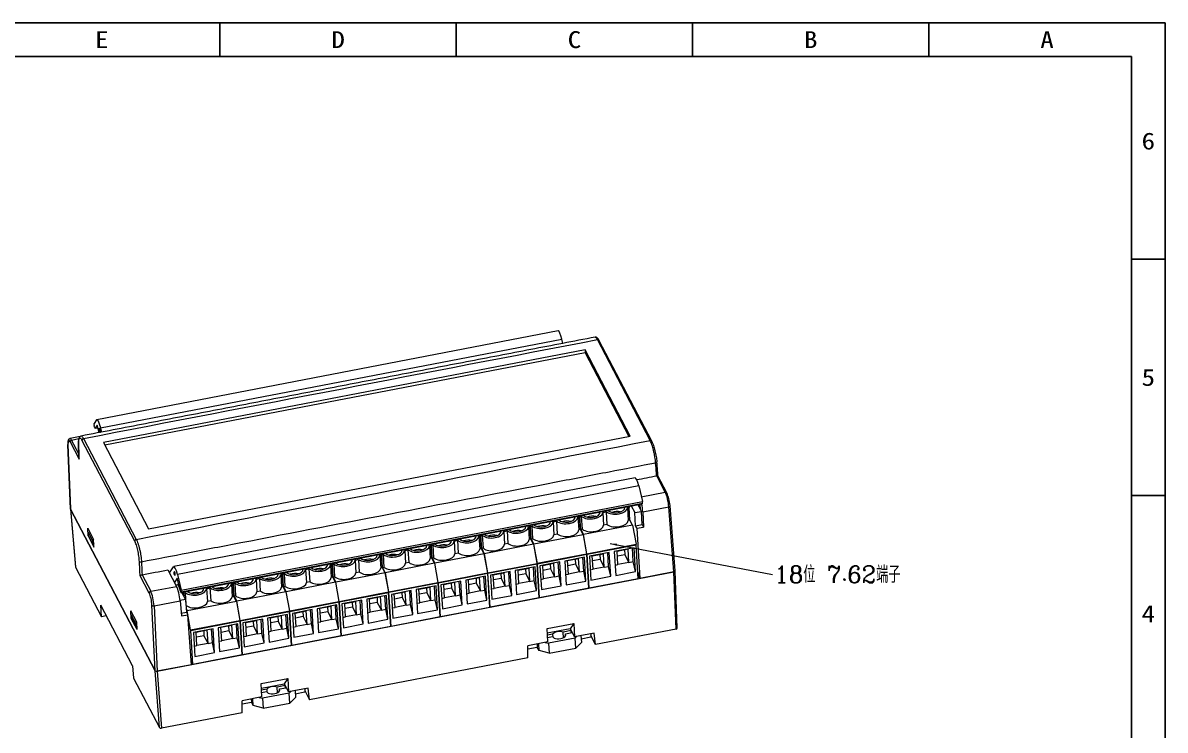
# Model space of a CAD drawing. Header units: millimetres. Extents: x -1091 to -497, y 1182 to 1602.
# Drawn here: x -835 to -496.6, y 1392.6 to 1602.1 of the extents above; entities that cross this region are included whole.
import ezdxf
from ezdxf.enums import TextEntityAlignment as Align

# ---------------------------------------------------------------- set-up
doc = ezdxf.new("R2010")
doc.units = ezdxf.units.MM
doc.layers.add('1', color=7, linetype='Continuous', true_color=0xffffff)
doc.layers.add('50', color=7, linetype='Continuous', true_color=0xffffff)
doc.layers.add('dim', color=82, linetype='Continuous', lineweight=9)
doc.styles.add('ROMANC', font='romanc.shx', dxfattribs={"bigfont": 'gbcbig.shx'})
doc.styles.add('TEXTSTYLE_0', font='txt', dxfattribs={"width": 0.8})
doc.dimstyles.new('YanXiu', dxfattribs={"dimtxt": 2.5, "dimasz": 2.2, "dimexe": 0.66, "dimexo": 0.66, "dimgap": 0.66, "dimtad": 0, "dimdec": 1, "dimdsep": 46, "dimtxsty": 'ROMANC', "dimcen": 0, "dimclrd": 131, "dimclre": 131, "dimclrt": 42, "dimazin": 2, "dimtfac": 1, "dimtdec": 1, "dimtofl": 0, "dimtmove": 0, "dimatfit": 3, "dimfxl": 1, "dimlwd": 5, "dimlwe": 5, "dimarcsym": 0})

# ---------------------------------------------------------------- blocks, each defined once
blk = doc.blocks.new('SUN_6HWZ35TKK40GSGJE8VEUYAXIAKM')
at = {"color": 7, "linetype": 'Continuous'}
for p, q in [((-594, 420), (0, 420)), ((-280, 410), (-280, 420)), ((-210, 410), (-210, 420)), ((-140, 410), (-140, 420)), ((-70, 410), (-70, 420)), ((0, 0), (0, 420)), ((-584, 410), (-10, 410)), ((-10, 10), (-10, 410)), ((-10, 350), (0, 350)), ((-10, 280), (0, 280))]:
    blk.add_line(p, q, dxfattribs=at)
at = {"color": 2, "linetype": 'Continuous', "style": 'TEXTSTYLE_0', "width": 1.2}
for s, p, p2 in [('E', (-316.99, 412.53), (-312.99, 412.53)), ('D', (-246.99, 412.53), (-242.99, 412.53)), ('C', (-176.99, 412.53), (-172.99, 412.53)), ('B', (-106.99, 412.53), (-102.99, 412.53)), ('A', (-36.99, 412.53), (-32.99, 412.53)), ('6', (-6.99, 382.5), (-2.99, 382.5)), ('5', (-6.99, 312.5), (-2.99, 312.5)), ('4', (-6.99, 242.5), (-2.99, 242.5))]:
    blk.add_text(s, height=5, dxfattribs=at).set_placement(p, p2, align=Align.FIT)

msp = doc.modelspace()

# ---------------------------------------------------------------- linework, layer by layer
at = {"layer": '1', "color": 7, "linetype": 'Continuous', "lineweight": 13}
for p, q in [((-649.17, 1478.42), (-664.81, 1508.31)), ((-648.71, 1478.24), (-664.34, 1508.12)), ((-668.47, 1505.23), (-811.11, 1477.79)), ((-668.42, 1504.39), (-810.71, 1477.01)), ((-655.09, 1479.66), (-668.47, 1505.23)), ((-668.47, 1505.23), (-668.42, 1504.39)), ((-668.42, 1504.39), (-655.44, 1479.6)), ((-817.98, 1479.6), (-821.02, 1479.01)), ((-820.57, 1478.56), (-818.39, 1478.98)), ((-817.03, 1479.03), (-801.39, 1449.14)), ((-797.74, 1452.22), (-655.09, 1479.66)), ((-821.66, 1477.25), (-820.85, 1458.16)), ((-820.84, 1458.09), (-821.64, 1477.19)), ((-821.03, 1478.05), (-818.33, 1472.91)), ((-818.42, 1474.45), (-820.57, 1478.56)), ((-801.85, 1448.63), (-817.49, 1478.52)), ((-811.11, 1477.79), (-797.74, 1452.22)), ((-644.68, 1463.09), (-647.24, 1467.98)), ((-644.22, 1462.9), (-646.86, 1467.95)), ((-651.79, 1461.72), (-644.68, 1463.09)), ((-654.79, 1459.05), (-653.74, 1457.05)), ((-652.47, 1458.74), (-652.83, 1459.43)), ((-652.47, 1458.74), (-652.5, 1459.49)), ((-652.08, 1458), (-652.47, 1458.74)), ((-652.08, 1458), (-652.15, 1459.56)), ((-651.38, 1457.32), (-643.64, 1458.81)), ((-642.13, 1439.5), (-643.64, 1458.81)), ((-641.77, 1439.79), (-643.27, 1459.1)), ((-820.85, 1458.15), (-819.44, 1440.99)), ((-795.79, 1410.22), (-820.84, 1458.09)), ((-820.84, 1458.09), (-795.79, 1410.22)), ((-820.84, 1458.09), (-819.42, 1440.93)), ((-653.74, 1457.05), (-651.78, 1457.43)), ((-653.48, 1453.15), (-653.74, 1457.05)), ((-651.78, 1457.43), (-652.08, 1458)), ((-651.57, 1453.51), (-651.78, 1457.43)), ((-651.38, 1457.32), (-651.18, 1452.77)), ((-815.78, 1452.42), (-814.04, 1449.11)), ((-815.67, 1450.18), (-815.78, 1452.42)), ((-653.48, 1453.15), (-651.57, 1453.51)), ((-653.09, 1452.41), (-653.48, 1453.15)), ((-653.09, 1452.41), (-651.18, 1452.77)), ((-653.09, 1452.41), (-652.23, 1437.56)), ((-651.57, 1453.51), (-651.18, 1452.77)), ((-815.67, 1450.18), (-815.53, 1450.21)), ((-815.67, 1450.18), (-813.94, 1446.87)), ((-815.25, 1451.41), (-815.57, 1451.05)), ((-815.57, 1451.05), (-813.99, 1448.05)), ((-815.52, 1450.12), (-815.57, 1451.05)), ((-815.52, 1450.12), (-813.95, 1447.12)), ((-813.94, 1446.87), (-814.04, 1449.11)), ((-819.42, 1440.93), (-811.73, 1426.23)), ((-797.58, 1433.25), (-800.27, 1438.39)), ((-799.68, 1438.65), (-797.12, 1433.76)), ((-795.17, 1410.06), (-642.13, 1439.5)), ((-792.02, 1440.12), (-789.47, 1435.23)), ((-652.58, 1439.06), (-652.81, 1439.5)), ((-652.8, 1439.41), (-652.6, 1439.01)), ((-652.55, 1438.17), (-652.75, 1438.56)), ((-652.58, 1439.02), (-652.6, 1439.01)), ((-652.6, 1439.01), (-652.55, 1438.17)), ((-652.53, 1438.14), (-652.58, 1439.06)), ((-642.13, 1439.5), (-652.23, 1437.56)), ((-641.5, 1422.55), (-642.13, 1439.5)), ((-641.13, 1422.83), (-641.77, 1439.79)), ((-797.12, 1433.76), (-789.47, 1435.23)), ((-788.56, 1434.78), (-789.08, 1435.79)), ((-652.53, 1438.18), (-652.55, 1438.17)), ((-652.23, 1437.56), (-652.53, 1438.14)), ((-788.42, 1431.14), (-786.81, 1431.45)), ((-786.81, 1431.45), (-787.86, 1433.45)), ((-786.81, 1431.45), (-786.5, 1427.55)), ((-802.54, 1411.66), (-811.94, 1429.64)), ((-811.73, 1426.23), (-811.94, 1429.64)), ((-795.79, 1410.22), (-796.76, 1429.63)), ((-796.14, 1429.47), (-788.4, 1430.96)), ((-796.14, 1429.47), (-795.17, 1410.06)), ((-788.4, 1430.96), (-788.02, 1426.45)), ((-810.31, 1426.51), (-811.73, 1426.23)), ((-801.25, 1424.66), (-802.98, 1427.97)), ((-802.88, 1425.74), (-802.98, 1427.97)), ((-802.73, 1425.77), (-802.88, 1425.74)), ((-801.15, 1422.43), (-802.88, 1425.74)), ((-802.78, 1426.61), (-802.46, 1426.97)), ((-801.2, 1423.6), (-802.78, 1426.61)), ((-802.73, 1425.67), (-802.78, 1426.61)), ((-801.16, 1422.67), (-802.73, 1425.67)), ((-801.15, 1422.43), (-801.25, 1424.66)), ((-788.09, 1427.25), (-786.5, 1427.55)), ((-788.02, 1426.45), (-786.11, 1426.82)), ((-786.5, 1427.55), (-786.11, 1426.82)), ((-785.08, 1412), (-786.11, 1426.82)), ((-679.72, 1422.73), (-671.83, 1424.25)), ((-679.5, 1418.77), (-679.72, 1422.73)), ((-672.86, 1422.67), (-679.65, 1421.37)), ((-671.83, 1424.25), (-672.86, 1422.67)), ((-672.86, 1422.67), (-671.61, 1420.29)), ((-671.83, 1424.25), (-671.61, 1420.29)), ((-665.75, 1421.41), (-671.61, 1420.29)), ((-665.34, 1417.96), (-665.75, 1421.41)), ((-641.5, 1422.55), (-665.34, 1417.96)), ((-679.5, 1418.77), (-685.36, 1417.64)), ((-665.34, 1417.96), (-666.74, 1420.63)), ((-685.38, 1414.1), (-685.36, 1417.64)), ((-802.54, 1411.66), (-802.2, 1408.03)), ((-785.08, 1412), (-795.17, 1410.06)), ((-685.38, 1414.1), (-750.04, 1401.66)), ((-802.2, 1408.03), (-794.54, 1393.38)), ((-794.54, 1393.38), (-795.79, 1410.22)), ((-795.17, 1410.06), (-793.92, 1393.22)), ((-764.42, 1406.44), (-756.53, 1407.95)), ((-756.53, 1407.95), (-757.56, 1406.38)), ((-756.53, 1407.95), (-756.31, 1403.99)), ((-764.2, 1402.47), (-764.42, 1406.44)), ((-764.35, 1405.07), (-757.56, 1406.38)), ((-757.56, 1406.38), (-756.31, 1403.99)), ((-750.45, 1405.12), (-756.31, 1403.99)), ((-750.04, 1401.66), (-750.45, 1405.12)), ((-770.08, 1397.81), (-770.06, 1401.35)), ((-764.2, 1402.47), (-770.06, 1401.35)), ((-751.44, 1404.34), (-750.04, 1401.66)), ((-770.08, 1397.81), (-793.92, 1393.22))]:
    msp.add_line(p, q, dxfattribs=at)
for centre, major_axis, ratio, start_param, end_param in [((-664.79, 1507.89), (-0.443, -0.232), 0.818325, 3.141594, 4.360307), ((-820.92, 1475.78), (-0.48, 2.66), 0.204777, 5.702456, 7.259663), ((-820.44, 1475.87), (-0.58, 3.15), 0.203753, 5.702113, 6.283219), ((-817.01, 1478.61), (0.443, 0.232), 0.818325, 1.218714, 2.777293), ((-821.16, 1477.27), (0.5, 0.021), 0.548107, 3.141569, 3.388943), ((-820.54, 1478.14), (-0.443, -0.232), 0.818325, 4.360307, 5.918886), ((-818.03, 1477.14), (-0.5, -0.022), 0.545576, 6.282853, 6.530038), ((-649.15, 1478), (-0.443, -0.232), 0.818325, 3.141594, 4.360307), ((-649.15, 1478), (-0.443, -0.232), 0.818325, 2.801728, 3.141595), ((-647.67, 1471.98), (-0.499, -0.038), 0.533282, 3.14134, 3.37007), ((-647.67, 1471.98), (-0.499, -0.038), 0.533282, 1.799402, 3.141343), ((-644.66, 1462.67), (-0.443, -0.232), 0.818325, 3.141594, 4.360307), ((-644.49, 1460.4), (0.63, -3.14), 0.19263, 0.999833, 2.557039), ((-644.66, 1462.67), (-0.443, -0.232), 0.818325, 2.801728, 3.141595), ((-644.01, 1460.5), (0.54, -2.65), 0.191595, 0.999532, 2.556738), ((-652.23, 1458.91), (-0.56, 3.15), 0.207579, 4.146212, 4.909097), ((-643.77, 1459.06), (-0.498, -0.039), 0.53071, 1.798997, 3.141591), ((-643.77, 1459.06), (-0.498, -0.039), 0.53071, 3.141592, 3.369627), ((-820.36, 1458.19), (0.499, 0.03), 0.539466, 3.131916, 3.379291), ((-820.36, 1458.19), (0.499, 0.03), 0.539438, 3.153732, 3.379302), ((-801.37, 1448.72), (0.443, 0.232), 0.818325, 1.218714, 2.777293), ((-799.99, 1442.68), (0.499, 0.025), 0.528439, 3.385208, 4.955876), ((-818.94, 1441.02), (0.499, 0.03), 0.539438, 3.153732, 3.379302), ((-642.27, 1439.76), (0.499, 0.03), 0.539466, 4.950247, 6.292822), ((-642.27, 1439.76), (0.499, 0.03), 0.539438, 4.950346, 6.271031), ((-789.25, 1432.55), (0.65, -3.13), 0.188749, 0.998725, 2.555931), ((-797.1, 1433.34), (-0.443, -0.232), 0.818325, 4.360307, 5.918886), ((-797.47, 1430.98), (-0.48, 2.66), 0.204777, 4.14525, 5.702456), ((-796.99, 1431.06), (-0.58, 3.15), 0.203753, 4.144906, 5.702113), ((-796.28, 1429.72), (-0.499, -0.025), 0.525868, 0.243149, 1.813779), ((-641.63, 1422.8), (0.499, 0.03), 0.539438, 4.950346, 6.271031), ((-795.31, 1410.32), (0.499, 0.03), 0.539548, 3.379176, 4.949812), ((-795.31, 1410.32), (0.499, 0.03), 0.53956, 3.37915, 4.949699), ((-794.06, 1393.48), (0.499, 0.03), 0.53956, 3.37915, 4.949699)]:
    msp.add_ellipse(centre, major_axis=major_axis, ratio=ratio, start_param=start_param, end_param=end_param, dxfattribs=at)
for points, degree in [([(-665.5, 1509.02), (-817.73, 1479.73)], 1), ([(-817.03, 1479.03), (-766.29, 1488.79), (-715.55, 1498.55), (-664.81, 1508.31)], 3), ([(-818.53, 1477.12), (-818.36, 1473.08)], 1), ([(-801.39, 1449.14), (-750.65, 1458.9), (-699.91, 1468.66), (-649.17, 1478.42)], 3), ([(-646.86, 1467.95), (-647.17, 1472.02)], 1), ([(-653.18, 1466.83), (-651.21, 1467.21), (-649.23, 1467.59), (-647.25, 1467.97)], 3), ([(-647.24, 1467.98), (-647.24, 1467.97), (-647.25, 1467.97), (-647.25, 1467.97)], 3), ([(-799.68, 1438.65), (-797.13, 1439.14), (-794.57, 1439.63), (-792.02, 1440.12)], 3), ([(-799.68, 1438.65), (-799.68, 1438.65), (-799.68, 1438.65), (-799.68, 1438.65)], 3)]:
    msp.add_open_spline(points, degree=degree, dxfattribs=at)
for points, knots in [([(-665.5, 1509.02), (-665.43, 1509.03), (-665.37, 1509.01), (-665.22, 1508.91), (-665.15, 1508.83), (-664.98, 1508.61), (-664.9, 1508.48), (-664.81, 1508.31)], [0, 0, 0, 0, 0.330572, 0.330572, 0.665286, 0.665286, 1, 1, 1, 1]), ([(-664.35, 1508.11), (-664.37, 1508.16), (-664.5, 1508.42), (-664.69, 1508.68), (-664.98, 1508.93), (-665.28, 1509.06), (-665.44, 1509.01), (-665.49, 1508.99)], [0, 0, 0, 0, 0.084632, 0.460547, 0.700953, 0.914538, 1, 1, 1, 1]), ([(-821.01, 1479.01), (-821.03, 1479.01), (-821.14, 1479.01), (-821.33, 1478.87), (-821.5, 1478.65), (-821.61, 1478.34), (-821.67, 1477.9), (-821.67, 1477.48), (-821.66, 1477.25)], [0, 0, 0, 0, 0.019436, 0.159169, 0.289828, 0.468372, 0.733802, 1, 1, 1, 1]), ([(-817.73, 1479.71), (-817.76, 1479.71), (-817.92, 1479.71), (-818.16, 1479.5), (-818.34, 1479.2), (-818.47, 1478.77), (-818.54, 1478.11), (-818.55, 1477.5), (-818.53, 1477.12), (-818.52, 1477.06)], [0, 0, 0, 0, 0.032649, 0.169842, 0.30658, 0.485889, 0.729486, 0.960978, 1, 1, 1, 1]), ([(-818.51, 1477.06), (-818.52, 1477.3), (-818.53, 1477.53), (-818.52, 1477.96), (-818.5, 1478.15), (-818.46, 1478.48), (-818.44, 1478.63), (-818.37, 1478.87), (-818.33, 1478.97), (-818.23, 1479.1), (-818.18, 1479.14), (-818.06, 1479.16), (-818, 1479.15), (-817.86, 1479.06), (-817.79, 1478.99), (-817.64, 1478.79), (-817.57, 1478.67), (-817.49, 1478.52)], [0, 0, 0, 0, 0.125, 0.125, 0.25, 0.25, 0.375, 0.375, 0.5, 0.5, 0.625, 0.625, 0.75, 0.75, 0.875, 0.875, 1, 1, 1, 1]), ([(-817.03, 1479.03), (-817.12, 1479.19), (-817.2, 1479.33), (-817.37, 1479.55), (-817.45, 1479.63), (-817.56, 1479.7), (-817.6, 1479.72), (-817.67, 1479.74), (-817.7, 1479.74), (-817.73, 1479.73)], [0, 0, 0, 0, 0.334462, 0.334462, 0.668925, 0.668925, 0.836156, 0.836156, 1, 1, 1, 1]), ([(-818.33, 1472.91), (-818.35, 1473.19), (-818.36, 1473.47), (-818.42, 1474.85), (-818.47, 1475.95), (-818.51, 1477.06)], [0, 0, 0, 0, 0.202112, 0.202112, 1, 1, 1, 1]), ([(-647.54, 1471.73), (-647.56, 1472.01), (-647.59, 1472.3), (-647.66, 1472.9), (-647.71, 1473.21), (-647.79, 1473.68), (-647.81, 1473.84), (-647.87, 1474.16), (-647.9, 1474.32), (-648, 1474.79), (-648.07, 1475.11), (-648.22, 1475.73), (-648.3, 1476.03), (-648.47, 1476.61), (-648.56, 1476.88), (-648.73, 1477.39), (-648.82, 1477.63), (-649, 1478.07), (-649.09, 1478.26), (-649.17, 1478.42)], [0, 0, 0, 0, 0.125, 0.125, 0.25, 0.25, 0.3125, 0.3125, 0.375, 0.375, 0.5, 0.5, 0.625, 0.625, 0.75, 0.75, 0.875, 0.875, 1, 1, 1, 1]), ([(-648.67, 1478.1), (-648.59, 1477.95), (-648.51, 1477.78), (-648.35, 1477.39), (-648.27, 1477.17), (-648.11, 1476.72), (-648.03, 1476.47), (-647.88, 1475.95), (-647.81, 1475.68), (-647.67, 1475.11), (-647.61, 1474.83), (-647.49, 1474.26), (-647.44, 1473.97), (-647.34, 1473.41), (-647.3, 1473.13), (-647.24, 1472.59), (-647.21, 1472.33), (-647.19, 1472.08)], [0, 0, 0, 0, 0.125, 0.125, 0.25, 0.25, 0.375, 0.375, 0.5, 0.5, 0.625, 0.625, 0.75, 0.75, 0.875, 0.875, 1, 1, 1, 1]), ([(-818.33, 1472.91), (-818.34, 1472.95), (-818.35, 1473), (-818.36, 1473.06), (-818.36, 1473.08)], [0, 0, 0, 0, 0.562081, 1, 1, 1, 1]), ([(-647.54, 1471.73), (-652.13, 1470.85), (-656.73, 1469.96), (-666.55, 1468.07), (-671.77, 1467.07), (-708.13, 1460.07), (-739.27, 1454.08), (-775.63, 1447.09), (-780.85, 1446.08), (-790.67, 1444.19), (-795.27, 1443.31), (-799.86, 1442.43)], [0, 0, 0, 0, 0.090508, 0.090508, 0.193403, 0.193403, 0.806597, 0.806597, 0.909492, 0.909492, 1, 1, 1, 1]), ([(-647.25, 1467.97), (-647.27, 1468.26), (-647.29, 1468.54), (-647.39, 1469.79), (-647.46, 1470.76), (-647.54, 1471.73)], [0, 0, 0, 0, 0.224571, 0.224571, 1, 1, 1, 1]), ([(-647.24, 1467.98), (-647.22, 1467.98), (-647.19, 1467.99), (-647.13, 1467.99), (-647.08, 1468), (-647.03, 1468), (-646.99, 1468), (-646.95, 1468), (-646.91, 1467.99), (-646.88, 1467.98), (-646.87, 1467.96), (-646.86, 1467.95)], [0, 0, 0, 0, 0.081908, 0.166806, 0.255738, 0.349617, 0.449218, 0.55519, 0.668073, 0.821897, 1, 1, 1, 1]), ([(-800.48, 1442.59), (-800.49, 1442.84), (-800.51, 1443.1), (-800.56, 1443.65), (-800.6, 1443.93), (-800.68, 1444.49), (-800.73, 1444.78), (-800.83, 1445.36), (-800.89, 1445.65), (-801.02, 1446.21), (-801.09, 1446.48), (-801.23, 1447), (-801.3, 1447.25), (-801.46, 1447.71), (-801.53, 1447.92), (-801.69, 1448.31), (-801.77, 1448.48), (-801.85, 1448.63)], [0, 0, 0, 0, 0.125, 0.125, 0.25, 0.25, 0.375, 0.375, 0.5, 0.5, 0.625, 0.625, 0.75, 0.75, 0.875, 0.875, 1, 1, 1, 1]), ([(-801.39, 1449.14), (-801.3, 1448.97), (-801.22, 1448.78), (-801.04, 1448.35), (-800.96, 1448.11), (-800.83, 1447.73), (-800.79, 1447.59), (-800.7, 1447.32), (-800.66, 1447.18), (-800.54, 1446.75), (-800.47, 1446.45), (-800.33, 1445.82), (-800.26, 1445.5), (-800.14, 1444.86), (-800.09, 1444.54), (-800, 1443.91), (-799.96, 1443.6), (-799.9, 1442.99), (-799.88, 1442.7), (-799.86, 1442.43)], [0, 0, 0, 0, 0.125, 0.125, 0.25, 0.25, 0.3125, 0.3125, 0.375, 0.375, 0.5, 0.5, 0.625, 0.625, 0.75, 0.75, 0.875, 0.875, 1, 1, 1, 1]), ([(-800.27, 1438.39), (-800.28, 1438.68), (-800.3, 1438.96), (-800.37, 1440.36), (-800.42, 1441.47), (-800.48, 1442.59)], [0, 0, 0, 0, 0.202112, 0.202112, 1, 1, 1, 1]), ([(-799.86, 1442.43), (-799.85, 1442.14), (-799.83, 1441.86), (-799.77, 1440.6), (-799.72, 1439.63), (-799.68, 1438.65)], [0, 0, 0, 0, 0.224571, 0.224571, 1, 1, 1, 1]), ([(-800.27, 1438.39), (-800.26, 1438.4), (-800.25, 1438.41), (-800.23, 1438.44), (-800.2, 1438.46), (-800.15, 1438.49), (-800.08, 1438.53), (-799.97, 1438.57), (-799.86, 1438.61), (-799.76, 1438.63), (-799.71, 1438.64), (-799.68, 1438.65)], [0, 0, 0, 0, 0.102633, 0.18617, 0.250613, 0.384317, 0.499741, 0.679228, 0.832887, 0.917803, 1, 1, 1, 1])]:
    msp.add_open_spline(points, degree=3, knots=knots, dxfattribs=at)
at = {"layer": '50', "color": 7, "linetype": 'Continuous', "lineweight": 13}
for p, q in [((-676.43, 1510.86), (-813.05, 1484.58)), ((-811.96, 1482.19), (-675.33, 1508.47)), ((-675.03, 1507.18), (-675.33, 1508.47)), ((-813.15, 1484.5), (-813.91, 1483.44)), ((-813.77, 1482.41), (-813.87, 1482.84)), ((-813.6, 1482.03), (-812.77, 1482.19)), ((-812.96, 1483.01), (-813.58, 1482.05)), ((-813.58, 1482.05), (-812.77, 1482.2)), ((-812.43, 1480.75), (-812.96, 1483.01)), ((-811.65, 1480.9), (-811.96, 1482.19)), ((-653.65, 1467.35), (-790.28, 1441.06)), ((-652.57, 1465), (-789.2, 1438.72)), ((-652.57, 1465), (-651.48, 1460.4)), ((-788.15, 1433.39), (-651.53, 1459.68)), ((-788.13, 1433.41), (-651.51, 1459.69)), ((-788.1, 1434.12), (-651.48, 1460.4)), ((-651.44, 1459.8), (-788.06, 1433.51)), ((-655.88, 1458.53), (-655.39, 1458.62)), ((-655.88, 1458.53), (-655.66, 1454.75)), ((-655.53, 1458.9), (-655.39, 1458.62)), ((-655.16, 1454.84), (-655.39, 1458.62)), ((-651.51, 1459.69), (-651.44, 1459.8)), ((-670.55, 1455.71), (-670.06, 1455.8)), ((-670.55, 1455.71), (-670.32, 1451.93)), ((-670.2, 1456.08), (-670.06, 1455.8)), ((-669.97, 1455.82), (-670.12, 1456.1)), ((-669.83, 1452.02), (-670.06, 1455.8)), ((-669.97, 1455.82), (-669.47, 1455.91)), ((-669.74, 1452.04), (-669.97, 1455.82)), ((-669.25, 1452.13), (-669.47, 1455.91)), ((-663.22, 1457.12), (-662.14, 1457.33)), ((-663.22, 1457.12), (-662.99, 1453.34)), ((-661.91, 1453.54), (-662.14, 1457.33)), ((-685.22, 1452.89), (-684.72, 1452.98)), ((-685.22, 1452.89), (-684.99, 1449.1)), ((-684.87, 1453.26), (-684.72, 1452.98)), ((-684.64, 1453), (-684.78, 1453.28)), ((-684.5, 1449.2), (-684.72, 1452.98)), ((-684.64, 1453), (-684.14, 1453.09)), ((-684.41, 1449.22), (-684.64, 1453)), ((-683.91, 1449.31), (-684.14, 1453.09)), ((-677.89, 1454.3), (-676.81, 1454.5)), ((-677.89, 1454.3), (-677.66, 1450.51)), ((-676.58, 1450.72), (-676.81, 1454.5)), ((-669.83, 1452.02), (-670.32, 1451.93)), ((-669.05, 1450.53), (-669.83, 1452.02)), ((-669.25, 1452.13), (-669.74, 1452.04)), ((-669.74, 1452.04), (-668.96, 1450.55)), ((-654.38, 1453.35), (-668.96, 1450.55)), ((-661.91, 1453.54), (-662.99, 1453.34)), ((-655.16, 1454.84), (-655.66, 1454.75)), ((-654.38, 1453.35), (-655.16, 1454.84)), ((-654.38, 1453.35), (-653.36, 1447.68)), ((-707.22, 1448.65), (-706.15, 1448.86)), ((-707.22, 1448.65), (-707, 1444.87)), ((-705.92, 1445.08), (-706.15, 1448.86)), ((-699.89, 1450.06), (-699.39, 1450.16)), ((-699.89, 1450.06), (-699.66, 1446.28)), ((-699.54, 1450.44), (-699.39, 1450.16)), ((-699.31, 1450.18), (-699.45, 1450.46)), ((-699.17, 1446.38), (-699.39, 1450.16)), ((-699.31, 1450.18), (-698.81, 1450.27)), ((-699.08, 1446.39), (-699.31, 1450.18)), ((-698.58, 1446.49), (-698.81, 1450.27)), ((-692.56, 1451.47), (-691.48, 1451.68)), ((-692.56, 1451.47), (-692.33, 1447.69)), ((-691.25, 1447.9), (-691.48, 1451.68)), ((-684.5, 1449.2), (-684.99, 1449.1)), ((-683.72, 1447.71), (-684.5, 1449.2)), ((-683.91, 1449.31), (-684.41, 1449.22)), ((-684.41, 1449.22), (-683.63, 1447.72)), ((-669.05, 1450.53), (-683.63, 1447.72)), ((-676.58, 1450.72), (-677.66, 1450.51)), ((-669.05, 1450.53), (-668.03, 1444.86)), ((-667.94, 1444.87), (-668.96, 1450.55)), ((-721.89, 1445.83), (-720.81, 1446.04)), ((-721.89, 1445.83), (-721.66, 1442.05)), ((-720.59, 1442.26), (-720.81, 1446.04)), ((-714.56, 1447.24), (-714.06, 1447.34)), ((-714.56, 1447.24), (-714.33, 1443.46)), ((-714.21, 1447.62), (-714.06, 1447.34)), ((-713.98, 1447.35), (-714.12, 1447.63)), ((-713.83, 1443.55), (-714.06, 1447.34)), ((-713.98, 1447.35), (-713.48, 1447.45)), ((-713.75, 1443.57), (-713.98, 1447.35)), ((-713.25, 1443.67), (-713.48, 1447.45)), ((-705.92, 1445.08), (-707, 1444.87)), ((-699.17, 1446.38), (-699.66, 1446.28)), ((-698.39, 1444.89), (-699.17, 1446.38)), ((-698.58, 1446.49), (-699.08, 1446.39)), ((-699.08, 1446.39), (-698.3, 1444.9)), ((-683.72, 1447.71), (-698.3, 1444.9)), ((-691.25, 1447.9), (-692.33, 1447.69)), ((-683.72, 1447.71), (-682.69, 1442.04)), ((-682.61, 1442.05), (-683.63, 1447.72)), ((-667.94, 1444.87), (-653.36, 1447.68)), ((-667.88, 1444.75), (-653.29, 1447.56)), ((-661.27, 1445.26), (-667.14, 1444.13)), ((-661.5, 1441.15), (-661.74, 1445.17)), ((-660.85, 1438.2), (-661.27, 1445.26)), ((-653.94, 1446.67), (-659.81, 1445.54)), ((-659.81, 1445.54), (-659.38, 1438.48)), ((-658.97, 1445.67), (-655.7, 1446.3)), ((-658.73, 1441.68), (-658.97, 1445.67)), ((-656.75, 1446.1), (-656.66, 1444.6)), ((-655.46, 1442.31), (-655.7, 1446.3)), ((-654.16, 1442.56), (-654.4, 1446.58)), ((-653.51, 1439.61), (-653.94, 1446.67)), ((-653.29, 1447.56), (-653.36, 1447.68)), ((-652.69, 1437.47), (-653.29, 1447.56)), ((-743.9, 1441.6), (-743.4, 1441.69)), ((-743.9, 1441.6), (-743.67, 1437.82)), ((-743.55, 1441.97), (-743.4, 1441.69)), ((-743.31, 1441.71), (-743.46, 1441.99)), ((-743.17, 1437.91), (-743.4, 1441.69)), ((-743.31, 1441.71), (-742.82, 1441.8)), ((-743.09, 1437.93), (-743.31, 1441.71)), ((-742.59, 1438.02), (-742.82, 1441.8)), ((-736.56, 1443.01), (-735.48, 1443.22)), ((-736.56, 1443.01), (-736.33, 1439.23)), ((-735.25, 1439.43), (-735.48, 1443.22)), ((-729.23, 1444.42), (-728.73, 1444.51)), ((-729.23, 1444.42), (-729, 1440.64)), ((-728.88, 1444.8), (-728.73, 1444.51)), ((-728.64, 1444.53), (-728.79, 1444.81)), ((-728.5, 1440.73), (-728.73, 1444.51)), ((-728.64, 1444.53), (-728.15, 1444.63)), ((-728.42, 1440.75), (-728.64, 1444.53)), ((-727.92, 1440.84), (-728.15, 1444.63)), ((-713.05, 1442.06), (-727.64, 1439.26)), ((-720.59, 1442.26), (-721.66, 1442.05)), ((-713.83, 1443.55), (-714.33, 1443.46)), ((-713.05, 1442.06), (-713.83, 1443.55)), ((-713.25, 1443.67), (-713.75, 1443.57)), ((-713.75, 1443.57), (-712.97, 1442.08)), ((-713.05, 1442.06), (-712.03, 1436.39)), ((-698.39, 1444.89), (-712.97, 1442.08)), ((-711.95, 1436.41), (-712.97, 1442.08)), ((-698.39, 1444.89), (-697.36, 1439.21)), ((-697.28, 1439.23), (-698.3, 1444.9)), ((-697.28, 1439.23), (-682.69, 1442.04)), ((-697.21, 1439.11), (-682.63, 1441.92)), ((-682.63, 1441.92), (-682.69, 1442.04)), ((-682.02, 1431.83), (-682.63, 1441.92)), ((-682.61, 1442.05), (-668.03, 1444.86)), ((-682.61, 1442.05), (-682.55, 1441.93)), ((-682.55, 1441.93), (-667.96, 1444.74)), ((-681.94, 1431.85), (-682.55, 1441.93)), ((-675.94, 1442.44), (-681.81, 1441.31)), ((-680.98, 1441.44), (-677.7, 1442.07)), ((-678.75, 1441.87), (-678.66, 1440.37)), ((-677.46, 1438.08), (-677.7, 1442.07)), ((-676.16, 1438.33), (-676.41, 1442.35)), ((-675.52, 1435.38), (-675.94, 1442.44)), ((-668.61, 1443.85), (-674.48, 1442.72)), ((-674.48, 1442.72), (-674.05, 1435.66)), ((-673.64, 1442.85), (-670.37, 1443.48)), ((-673.4, 1438.86), (-673.64, 1442.85)), ((-671.33, 1441.78), (-673.55, 1441.35)), ((-671.42, 1443.28), (-671.33, 1441.78)), ((-671.33, 1441.78), (-670.13, 1439.49)), ((-670.13, 1439.49), (-670.37, 1443.48)), ((-668.83, 1439.74), (-669.07, 1443.76)), ((-668.18, 1436.79), (-668.61, 1443.85)), ((-667.96, 1444.74), (-668.03, 1444.86)), ((-667.36, 1434.65), (-667.96, 1444.74)), ((-667.94, 1444.87), (-667.88, 1444.75)), ((-667.27, 1434.67), (-667.88, 1444.75)), ((-667.14, 1444.13), (-666.72, 1437.07)), ((-666.31, 1444.26), (-663.04, 1444.89)), ((-666.07, 1440.27), (-666.31, 1444.26)), ((-663.99, 1443.19), (-666.22, 1442.76)), ((-664.08, 1444.69), (-663.99, 1443.19)), ((-663.99, 1443.19), (-662.8, 1440.9)), ((-662.8, 1440.9), (-663.04, 1444.89)), ((-659.57, 1441.52), (-658.73, 1441.68)), ((-656.66, 1444.6), (-658.88, 1444.18)), ((-655.46, 1442.31), (-658.73, 1441.68)), ((-656.66, 1444.6), (-655.46, 1442.31)), ((-655.46, 1442.31), (-654.16, 1442.56)), ((-653.51, 1439.61), (-654.16, 1442.56)), ((-791.52, 1439.25), (-790.39, 1440.98)), ((-789.2, 1438.72), (-788.1, 1434.12)), ((-758.56, 1438.78), (-758.07, 1438.87)), ((-758.56, 1438.78), (-758.34, 1434.99)), ((-758.21, 1439.15), (-758.07, 1438.87)), ((-757.98, 1438.89), (-758.13, 1439.17)), ((-757.84, 1435.09), (-758.07, 1438.87)), ((-757.98, 1438.89), (-757.49, 1438.98)), ((-757.75, 1435.11), (-757.98, 1438.89)), ((-757.26, 1435.2), (-757.49, 1438.98)), ((-751.23, 1440.19), (-750.15, 1440.39)), ((-751.23, 1440.19), (-751, 1436.4)), ((-749.92, 1436.61), (-750.15, 1440.39)), ((-727.72, 1439.24), (-742.3, 1436.44)), ((-735.25, 1439.43), (-736.33, 1439.23)), ((-728.5, 1440.73), (-729, 1440.64)), ((-727.72, 1439.24), (-728.5, 1440.73)), ((-727.92, 1440.84), (-728.42, 1440.75)), ((-728.42, 1440.75), (-727.64, 1439.26)), ((-727.72, 1439.24), (-726.7, 1433.57)), ((-726.61, 1433.59), (-727.64, 1439.26)), ((-711.95, 1436.41), (-697.36, 1439.21)), ((-711.88, 1436.29), (-697.3, 1439.09)), ((-697.94, 1438.2), (-703.81, 1437.07)), ((-697.52, 1431.14), (-697.94, 1438.2)), ((-697.3, 1439.09), (-697.36, 1439.21)), ((-696.69, 1429.01), (-697.3, 1439.09)), ((-697.28, 1439.23), (-697.21, 1439.11)), ((-696.61, 1429.02), (-697.21, 1439.11)), ((-690.61, 1439.62), (-696.48, 1438.49)), ((-696.48, 1438.49), (-696.06, 1431.43)), ((-695.65, 1438.62), (-692.37, 1439.25)), ((-695.41, 1434.63), (-695.65, 1438.62)), ((-693.42, 1439.05), (-693.33, 1437.55)), ((-692.13, 1435.26), (-692.37, 1439.25)), ((-690.83, 1435.51), (-691.08, 1439.53)), ((-690.18, 1432.56), (-690.61, 1439.62)), ((-683.27, 1441.03), (-689.15, 1439.9)), ((-689.15, 1439.9), (-688.72, 1432.84)), ((-688.31, 1440.03), (-685.04, 1440.66)), ((-688.07, 1436.04), (-688.31, 1440.03)), ((-686, 1438.96), (-688.22, 1438.53)), ((-686.09, 1440.46), (-686, 1438.96)), ((-686, 1438.96), (-684.8, 1436.67)), ((-684.8, 1436.67), (-685.04, 1440.66)), ((-683.5, 1436.92), (-683.74, 1440.94)), ((-682.85, 1433.97), (-683.27, 1441.03)), ((-681.81, 1441.31), (-681.39, 1434.25)), ((-680.74, 1437.45), (-680.98, 1441.44)), ((-678.66, 1440.37), (-680.89, 1439.94)), ((-678.66, 1440.37), (-677.46, 1438.08)), ((-677.46, 1438.08), (-676.16, 1438.33)), ((-675.52, 1435.38), (-676.16, 1438.33)), ((-674.24, 1438.7), (-673.4, 1438.86)), ((-670.13, 1439.49), (-673.4, 1438.86)), ((-670.13, 1439.49), (-668.83, 1439.74)), ((-668.18, 1436.79), (-668.83, 1439.74)), ((-666.9, 1440.11), (-666.07, 1440.27)), ((-666.72, 1437.07), (-660.85, 1438.2)), ((-662.8, 1440.9), (-666.07, 1440.27)), ((-662.8, 1440.9), (-661.5, 1441.15)), ((-660.85, 1438.2), (-661.5, 1441.15)), ((-659.38, 1438.48), (-653.51, 1439.61)), ((-789.24, 1437.68), (-790.07, 1436.4)), ((-789.71, 1435.71), (-788.82, 1435.88)), ((-789.69, 1435.67), (-788.81, 1435.84)), ((-788.32, 1433.77), (-789.24, 1437.68)), ((-773.23, 1435.95), (-772.74, 1436.05)), ((-773.23, 1435.95), (-773.01, 1432.17)), ((-772.88, 1436.33), (-772.74, 1436.05)), ((-772.65, 1436.07), (-772.8, 1436.35)), ((-772.51, 1432.27), (-772.74, 1436.05)), ((-772.65, 1436.07), (-772.15, 1436.16)), ((-772.42, 1432.28), (-772.65, 1436.07)), ((-771.93, 1432.38), (-772.15, 1436.16)), ((-765.9, 1437.36), (-764.82, 1437.57)), ((-765.9, 1437.36), (-765.67, 1433.58)), ((-764.59, 1433.79), (-764.82, 1437.57)), ((-757.84, 1435.09), (-758.34, 1434.99)), ((-757.06, 1433.6), (-757.84, 1435.09)), ((-757.26, 1435.2), (-757.75, 1435.11)), ((-757.75, 1435.11), (-756.97, 1433.61)), ((-742.39, 1436.42), (-756.97, 1433.61)), ((-749.92, 1436.61), (-751, 1436.4)), ((-743.17, 1437.91), (-743.67, 1437.82)), ((-742.39, 1436.42), (-743.17, 1437.91)), ((-742.59, 1438.02), (-743.09, 1437.93)), ((-743.09, 1437.93), (-742.3, 1436.44)), ((-742.39, 1436.42), (-741.37, 1430.75)), ((-741.28, 1430.76), (-742.3, 1436.44)), ((-726.61, 1433.59), (-712.03, 1436.39)), ((-726.55, 1433.47), (-711.97, 1436.27)), ((-712.61, 1435.38), (-718.48, 1434.25)), ((-717.65, 1434.39), (-714.38, 1435.02)), ((-715.42, 1434.81), (-715.33, 1433.32)), ((-714.14, 1431.02), (-714.38, 1435.02)), ((-712.84, 1431.27), (-713.08, 1435.29)), ((-712.19, 1428.32), (-712.61, 1435.38)), ((-711.97, 1436.27), (-712.03, 1436.39)), ((-711.36, 1426.19), (-711.97, 1436.27)), ((-711.95, 1436.41), (-711.88, 1436.29)), ((-711.28, 1426.2), (-711.88, 1436.29)), ((-705.28, 1436.79), (-711.15, 1435.66)), ((-711.15, 1435.66), (-710.72, 1428.6)), ((-710.31, 1435.8), (-707.04, 1436.43)), ((-710.07, 1431.81), (-710.31, 1435.8)), ((-708.09, 1436.23), (-708, 1434.73)), ((-706.8, 1432.44), (-707.04, 1436.43)), ((-705.5, 1432.69), (-705.74, 1436.7)), ((-704.85, 1429.73), (-705.28, 1436.79)), ((-703.81, 1437.07), (-703.39, 1430.02)), ((-702.98, 1437.21), (-699.71, 1437.84)), ((-702.74, 1433.22), (-702.98, 1437.21)), ((-700.67, 1436.14), (-702.89, 1435.71)), ((-700.76, 1437.64), (-700.67, 1436.14)), ((-700.67, 1436.14), (-699.47, 1433.85)), ((-699.47, 1433.85), (-699.71, 1437.84)), ((-698.17, 1434.1), (-698.41, 1438.11)), ((-693.33, 1437.55), (-695.56, 1437.12)), ((-692.13, 1435.26), (-695.41, 1434.63)), ((-693.33, 1437.55), (-692.13, 1435.26)), ((-692.13, 1435.26), (-690.83, 1435.51)), ((-690.18, 1432.56), (-690.83, 1435.51)), ((-688.9, 1435.88), (-688.07, 1436.04)), ((-684.8, 1436.67), (-688.07, 1436.04)), ((-684.8, 1436.67), (-683.5, 1436.92)), ((-682.85, 1433.97), (-683.5, 1436.92)), ((-681.57, 1437.29), (-680.74, 1437.45)), ((-681.39, 1434.25), (-675.52, 1435.38)), ((-677.46, 1438.08), (-680.74, 1437.45)), ((-674.05, 1435.66), (-668.18, 1436.79)), ((-667.27, 1434.67), (-667.37, 1434.86)), ((-652.69, 1437.47), (-667.27, 1434.67)), ((-788.06, 1433.51), (-788.13, 1433.41)), ((-787.8, 1433.33), (-787.8, 1433.46)), ((-787.32, 1433.24), (-787.47, 1433.52)), ((-787.32, 1433.24), (-786.82, 1433.34)), ((-787.26, 1432.31), (-787.32, 1433.24)), ((-786.59, 1429.56), (-786.82, 1433.34)), ((-780.57, 1434.54), (-779.49, 1434.75)), ((-780.57, 1434.54), (-780.34, 1430.76)), ((-779.26, 1430.97), (-779.49, 1434.75)), ((-772.51, 1432.27), (-773.01, 1432.17)), ((-771.73, 1430.78), (-772.51, 1432.27)), ((-771.93, 1432.38), (-772.42, 1432.28)), ((-772.42, 1432.28), (-771.64, 1430.79)), ((-757.06, 1433.6), (-771.64, 1430.79)), ((-764.59, 1433.79), (-765.67, 1433.58)), ((-757.06, 1433.6), (-756.04, 1427.93)), ((-755.95, 1427.94), (-756.97, 1433.61)), ((-741.28, 1430.76), (-726.7, 1433.57)), ((-741.22, 1430.64), (-726.64, 1433.45)), ((-727.28, 1432.56), (-733.15, 1431.43)), ((-733.15, 1431.43), (-732.73, 1424.37)), ((-732.32, 1431.56), (-729.04, 1432.19)), ((-732.08, 1427.57), (-732.32, 1431.56)), ((-730.09, 1431.99), (-730, 1430.49)), ((-728.8, 1428.2), (-729.04, 1432.19)), ((-727.5, 1428.45), (-727.75, 1432.47)), ((-726.86, 1425.5), (-727.28, 1432.56)), ((-726.64, 1433.45), (-726.7, 1433.57)), ((-726.03, 1423.36), (-726.64, 1433.45)), ((-726.61, 1433.59), (-726.55, 1433.47)), ((-725.94, 1423.38), (-726.55, 1433.47)), ((-719.95, 1433.97), (-725.82, 1432.84)), ((-725.82, 1432.84), (-725.39, 1425.78)), ((-724.98, 1432.98), (-721.71, 1433.61)), ((-724.74, 1428.98), (-724.98, 1432.98)), ((-722.67, 1431.9), (-724.89, 1431.48)), ((-722.76, 1433.4), (-722.67, 1431.9)), ((-722.67, 1431.9), (-721.47, 1429.61)), ((-721.47, 1429.61), (-721.71, 1433.61)), ((-720.17, 1429.86), (-720.41, 1433.88)), ((-719.52, 1426.91), (-719.95, 1433.97)), ((-718.48, 1434.25), (-718.06, 1427.19)), ((-717.41, 1430.39), (-717.65, 1434.39)), ((-715.33, 1433.32), (-717.56, 1432.89)), ((-715.33, 1433.32), (-714.14, 1431.02)), ((-710.91, 1431.65), (-710.07, 1431.81)), ((-708, 1434.73), (-710.22, 1434.3)), ((-706.8, 1432.44), (-710.07, 1431.81)), ((-708, 1434.73), (-706.8, 1432.44)), ((-706.8, 1432.44), (-705.5, 1432.69)), ((-704.85, 1429.73), (-705.5, 1432.69)), ((-703.57, 1433.06), (-702.74, 1433.22)), ((-699.47, 1433.85), (-702.74, 1433.22)), ((-699.47, 1433.85), (-698.17, 1434.1)), ((-697.52, 1431.14), (-698.17, 1434.1)), ((-682.02, 1431.83), (-696.61, 1429.02)), ((-696.24, 1434.47), (-695.41, 1434.63)), ((-696.06, 1431.43), (-690.18, 1432.56)), ((-688.72, 1432.84), (-682.85, 1433.97)), ((-681.94, 1431.85), (-682.04, 1432.04)), ((-667.36, 1434.65), (-681.94, 1431.85)), ((-786.59, 1429.56), (-786.66, 1429.54)), ((-786.57, 1428.47), (-786.31, 1427.97)), ((-771.73, 1430.78), (-786.31, 1427.97)), ((-779.26, 1430.97), (-780.34, 1430.76)), ((-771.73, 1430.78), (-770.71, 1425.1)), ((-770.62, 1425.12), (-771.64, 1430.79)), ((-755.95, 1427.94), (-741.37, 1430.75)), ((-755.89, 1427.82), (-741.31, 1430.63)), ((-749.28, 1428.33), (-755.15, 1427.2)), ((-749.51, 1424.22), (-749.75, 1428.24)), ((-748.86, 1421.27), (-749.28, 1428.33)), ((-741.95, 1429.74), (-747.82, 1428.61)), ((-747.82, 1428.61), (-747.4, 1421.55)), ((-746.99, 1428.74), (-743.71, 1429.37)), ((-746.75, 1424.75), (-746.99, 1428.74)), ((-744.76, 1429.17), (-744.67, 1427.67)), ((-743.47, 1425.38), (-743.71, 1429.37)), ((-742.17, 1425.63), (-742.42, 1429.65)), ((-741.52, 1422.68), (-741.95, 1429.74)), ((-741.31, 1430.63), (-741.37, 1430.75)), ((-740.7, 1420.54), (-741.31, 1430.63)), ((-741.28, 1430.76), (-741.22, 1430.64)), ((-740.61, 1420.56), (-741.22, 1430.64)), ((-734.61, 1431.15), (-740.49, 1430.02)), ((-740.49, 1430.02), (-740.06, 1422.96)), ((-739.65, 1430.15), (-736.38, 1430.78)), ((-739.41, 1426.16), (-739.65, 1430.15)), ((-737.34, 1429.08), (-739.56, 1428.66)), ((-737.43, 1430.58), (-737.34, 1429.08)), ((-737.34, 1429.08), (-736.14, 1426.79)), ((-736.14, 1426.79), (-736.38, 1430.78)), ((-734.84, 1427.04), (-735.08, 1431.06)), ((-734.19, 1424.09), (-734.61, 1431.15)), ((-730, 1430.49), (-732.23, 1430.07)), ((-728.8, 1428.2), (-732.08, 1427.57)), ((-730, 1430.49), (-728.8, 1428.2)), ((-728.8, 1428.2), (-727.5, 1428.45)), ((-726.86, 1425.5), (-727.5, 1428.45)), ((-725.58, 1428.82), (-724.74, 1428.98)), ((-721.47, 1429.61), (-724.74, 1428.98)), ((-721.47, 1429.61), (-720.17, 1429.86)), ((-719.52, 1426.91), (-720.17, 1429.86)), ((-718.24, 1430.23), (-717.41, 1430.39)), ((-718.06, 1427.19), (-712.19, 1428.32)), ((-714.14, 1431.02), (-717.41, 1430.39)), ((-714.14, 1431.02), (-712.84, 1431.27)), ((-712.19, 1428.32), (-712.84, 1431.27)), ((-696.69, 1429.01), (-711.28, 1426.2)), ((-710.72, 1428.6), (-704.85, 1429.73)), ((-703.39, 1430.02), (-697.52, 1431.14)), ((-696.61, 1429.02), (-696.71, 1429.21)), ((-785.29, 1422.3), (-786.31, 1427.97)), ((-785.29, 1422.3), (-770.71, 1425.1)), ((-785.23, 1422.18), (-770.64, 1424.98)), ((-770.64, 1424.98), (-770.71, 1425.1)), ((-770.04, 1414.9), (-770.64, 1424.98)), ((-770.62, 1425.12), (-756.04, 1427.93)), ((-770.62, 1425.12), (-770.56, 1425)), ((-770.56, 1425), (-755.98, 1427.81)), ((-769.95, 1414.91), (-770.56, 1425)), ((-763.95, 1425.51), (-769.82, 1424.38)), ((-768.99, 1424.51), (-765.72, 1425.14)), ((-766.77, 1424.94), (-766.68, 1423.44)), ((-765.48, 1421.15), (-765.72, 1425.14)), ((-764.18, 1421.4), (-764.42, 1425.42)), ((-763.53, 1418.45), (-763.95, 1425.51)), ((-756.62, 1426.92), (-762.49, 1425.79)), ((-762.49, 1425.79), (-762.06, 1418.73)), ((-761.65, 1425.92), (-758.38, 1426.55)), ((-761.41, 1421.93), (-761.65, 1425.92)), ((-759.34, 1424.85), (-761.56, 1424.42)), ((-759.43, 1426.35), (-759.34, 1424.85)), ((-759.34, 1424.85), (-758.14, 1422.56)), ((-758.14, 1422.56), (-758.38, 1426.55)), ((-756.84, 1422.81), (-757.08, 1426.83)), ((-756.19, 1419.86), (-756.62, 1426.92)), ((-755.98, 1427.81), (-756.04, 1427.93)), ((-755.37, 1417.72), (-755.98, 1427.81)), ((-755.95, 1427.94), (-755.89, 1427.82)), ((-755.28, 1417.74), (-755.89, 1427.82)), ((-755.15, 1427.2), (-754.73, 1420.14)), ((-754.32, 1427.33), (-751.05, 1427.96)), ((-754.08, 1423.34), (-754.32, 1427.33)), ((-752.01, 1426.26), (-754.23, 1425.83)), ((-752.1, 1427.76), (-752.01, 1426.26)), ((-752.01, 1426.26), (-750.81, 1423.97)), ((-750.81, 1423.97), (-751.05, 1427.96)), ((-747.58, 1424.59), (-746.75, 1424.75)), ((-744.67, 1427.67), (-746.9, 1427.24)), ((-743.47, 1425.38), (-746.75, 1424.75)), ((-744.67, 1427.67), (-743.47, 1425.38)), ((-743.47, 1425.38), (-742.17, 1425.63)), ((-741.52, 1422.68), (-742.17, 1425.63)), ((-740.24, 1426), (-739.41, 1426.16)), ((-736.14, 1426.79), (-739.41, 1426.16)), ((-736.14, 1426.79), (-734.84, 1427.04)), ((-734.19, 1424.09), (-734.84, 1427.04)), ((-732.91, 1427.41), (-732.08, 1427.57)), ((-732.73, 1424.37), (-726.86, 1425.5)), ((-711.36, 1426.19), (-725.94, 1423.38)), ((-725.39, 1425.78), (-719.52, 1426.91)), ((-711.28, 1426.2), (-711.37, 1426.39)), ((-785.29, 1422.3), (-785.23, 1422.18)), ((-784.62, 1412.09), (-785.23, 1422.18)), ((-778.62, 1422.68), (-784.49, 1421.55)), ((-784.49, 1421.55), (-784.07, 1414.49)), ((-783.66, 1421.69), (-780.38, 1422.32)), ((-783.42, 1417.7), (-783.66, 1421.69)), ((-781.43, 1422.12), (-781.34, 1420.62)), ((-780.14, 1418.33), (-780.38, 1422.32)), ((-778.85, 1418.58), (-779.09, 1422.59)), ((-778.2, 1415.62), (-778.62, 1422.68)), ((-771.29, 1424.09), (-777.16, 1422.97)), ((-777.16, 1422.97), (-776.73, 1415.91)), ((-776.32, 1423.1), (-773.05, 1423.73)), ((-776.08, 1419.11), (-776.32, 1423.1)), ((-774.01, 1422.03), (-776.23, 1421.6)), ((-774.1, 1423.53), (-774.01, 1422.03)), ((-774.01, 1422.03), (-772.81, 1419.74)), ((-772.81, 1419.74), (-773.05, 1423.73)), ((-771.51, 1419.99), (-771.75, 1424)), ((-770.86, 1417.03), (-771.29, 1424.09)), ((-769.82, 1424.38), (-769.4, 1417.32)), ((-768.75, 1420.52), (-768.99, 1424.51)), ((-766.68, 1423.44), (-768.9, 1423.01)), ((-766.68, 1423.44), (-765.48, 1421.15)), ((-765.48, 1421.15), (-764.18, 1421.4)), ((-763.53, 1418.45), (-764.18, 1421.4)), ((-762.25, 1421.77), (-761.41, 1421.93)), ((-758.14, 1422.56), (-761.41, 1421.93)), ((-758.14, 1422.56), (-756.84, 1422.81)), ((-756.19, 1419.86), (-756.84, 1422.81)), ((-754.91, 1423.18), (-754.08, 1423.34)), ((-754.73, 1420.14), (-748.86, 1421.27)), ((-750.81, 1423.97), (-754.08, 1423.34)), ((-750.81, 1423.97), (-749.51, 1424.22)), ((-748.86, 1421.27), (-749.51, 1424.22)), ((-747.4, 1421.55), (-741.52, 1422.68)), ((-726.03, 1423.36), (-740.61, 1420.56)), ((-740.06, 1422.96), (-734.19, 1424.09)), ((-725.94, 1423.38), (-726.04, 1423.57)), ((-781.34, 1420.62), (-783.57, 1420.19)), ((-780.14, 1418.33), (-783.42, 1417.7)), ((-781.34, 1420.62), (-780.14, 1418.33)), ((-780.14, 1418.33), (-778.85, 1418.58)), ((-778.2, 1415.62), (-778.85, 1418.58)), ((-776.92, 1418.95), (-776.08, 1419.11)), ((-772.81, 1419.74), (-776.08, 1419.11)), ((-772.81, 1419.74), (-771.51, 1419.99)), ((-770.86, 1417.03), (-771.51, 1419.99)), ((-769.58, 1420.36), (-768.75, 1420.52)), ((-769.4, 1417.32), (-763.53, 1418.45)), ((-765.48, 1421.15), (-768.75, 1420.52)), ((-762.06, 1418.73), (-756.19, 1419.86)), ((-755.28, 1417.74), (-755.38, 1417.93)), ((-740.7, 1420.54), (-755.28, 1417.74)), ((-740.61, 1420.56), (-740.71, 1420.75)), ((-770.04, 1414.9), (-784.62, 1412.09)), ((-784.25, 1417.54), (-783.42, 1417.7)), ((-784.07, 1414.49), (-778.2, 1415.62)), ((-776.73, 1415.91), (-770.86, 1417.03)), ((-769.95, 1414.91), (-770.05, 1415.1)), ((-755.37, 1417.72), (-769.95, 1414.91)), ((-784.62, 1412.09), (-785.15, 1413.11))]:
    msp.add_line(p, q, dxfattribs=at)
at = {"layer": '50', "color": 7, "linetype": 'Continuous', "lineweight": 18}
for p, q in [((-672.57, 1422.13), (-674.98, 1421.67)), ((-674.88, 1420.01), (-674.98, 1421.67)), ((-674.28, 1421.13), (-672.25, 1421.52)), ((-672.25, 1421.52), (-672.57, 1422.13)), ((-672.53, 1421.47), (-672.57, 1422.13)), ((-682.66, 1418.16), (-682.6, 1417.23)), ((-682.07, 1416.21), (-682.19, 1418.25)), ((-680.25, 1418.62), (-679.29, 1418.37)), ((-678.06, 1421.08), (-679.61, 1420.78)), ((-679.58, 1420.11), (-678.13, 1420.39)), ((-671.4, 1419.89), (-679.29, 1418.37)), ((-679.29, 1418.37), (-679.12, 1415.43)), ((-678.06, 1421.08), (-678.01, 1420.22)), ((-674.24, 1420.62), (-674.28, 1421.13)), ((-671.4, 1419.89), (-670.86, 1420.43)), ((-671.22, 1416.95), (-671.4, 1419.89)), ((-669.55, 1418.61), (-671.22, 1416.95)), ((-669.68, 1420.66), (-669.55, 1418.61)), ((-669.62, 1419.72), (-666.72, 1420.28)), ((-666.77, 1421.22), (-666.72, 1420.28)), ((-685.37, 1416.69), (-682.6, 1417.23)), ((-682.07, 1416.21), (-682.6, 1417.23)), ((-679.12, 1415.43), (-682.07, 1416.21)), ((-679.12, 1415.43), (-671.22, 1416.95)), ((-762.76, 1404.78), (-764.31, 1404.48)), ((-762.76, 1404.78), (-762.71, 1403.93)), ((-757.27, 1405.84), (-759.68, 1405.37)), ((-759.58, 1403.71), (-759.68, 1405.37)), ((-758.98, 1404.84), (-756.96, 1405.22)), ((-758.95, 1404.33), (-758.98, 1404.84)), ((-756.96, 1405.22), (-757.27, 1405.84)), ((-757.23, 1405.17), (-757.27, 1405.84)), ((-754.38, 1404.36), (-754.25, 1402.32)), ((-751.48, 1404.92), (-751.42, 1403.99)), ((-767.36, 1401.87), (-767.3, 1400.93)), ((-766.77, 1399.91), (-766.89, 1401.96)), ((-764.95, 1402.33), (-763.99, 1402.08)), ((-764.28, 1403.82), (-762.83, 1404.1)), ((-756.1, 1403.6), (-763.99, 1402.08)), ((-763.99, 1402.08), (-763.82, 1399.14)), ((-756.1, 1403.6), (-755.56, 1404.14)), ((-755.93, 1400.65), (-756.1, 1403.6)), ((-754.25, 1402.32), (-755.93, 1400.65)), ((-754.32, 1403.43), (-751.42, 1403.99)), ((-770.07, 1400.4), (-767.3, 1400.93)), ((-766.77, 1399.91), (-767.3, 1400.93)), ((-763.82, 1399.14), (-766.77, 1399.91)), ((-763.82, 1399.14), (-755.93, 1400.65))]:
    msp.add_line(p, q, dxfattribs=at)
at = {"layer": '50', "color": 7, "linetype": 'Continuous', "lineweight": 13}
for centre in [(-811.76, 1481.56), (-789.56, 1439.14)]:
    msp.add_arc(centre, 0.75, 138.6344, 243.1449, dxfattribs=at)
for centre, major_axis, ratio, start_param, end_param in [((-675.82, 1507.72), (0.6, -3.14), 0.198206, 1.773329, 3.141588), ((-813.8, 1482.96), (0.094, -0.491), 0.198206, 3.328417, 4.914921), ((-813.7, 1482.52), (0.094, -0.491), 0.198206, 4.914921, 6.485718), ((-812.44, 1481.44), (0.6, -3.14), 0.198206, 1.773329, 3.328417), ((-812.19, 1481.47), (-0.113, 0.589), 0.198206, 0, 0.15217), ((-812.19, 1481.47), (-0.113, 0.589), 0.198206, 4.914921, 6.283185), ((-812.19, 1481.47), (-0.113, 0.589), 0.198206, 2.989419, 4.914921), ((-653.05, 1464.21), (-0.6, 3.14), 0.198206, 4.930629, 6.283167), ((-659.28, 1458.44), (-3.39, -0.2), 0.539499, 0.536166, 3.080694), ((-659.28, 1458.44), (2.6, 0.16), 0.539499, 3.552996, 6.283185), ((-659.28, 1458.44), (2.6, 0.16), 0.539499, 0, 0.063864), ((-651.62, 1460.17), (-0.094, 0.491), 0.198206, 3.141595, 3.344125), ((-651.55, 1460.27), (-0.094, 0.491), 0.198206, 3.344125, 4.930629), ((-673.95, 1455.61), (-3.39, -0.2), 0.539499, 0.536166, 3.080694), ((-673.95, 1455.61), (2.6, 0.16), 0.539499, 3.552996, 6.283185), ((-673.95, 1455.61), (2.6, 0.16), 0.539499, 0, 0.063864), ((-666.61, 1457.03), (-3.39, -0.2), 0.539499, 0.536166, 3.080694), ((-666.61, 1457.03), (-2.6, -0.16), 0.539499, 0.411305, 3.205555), ((-666.47, 1454.59), (-2.6, -0.16), 0.539499, 4.197611, 5.22717), ((-659.13, 1456), (-2.6, -0.16), 0.539499, 4.197611, 5.22717), ((-688.62, 1452.79), (-3.39, -0.2), 0.539499, 0.536166, 3.080694), ((-688.62, 1452.79), (2.6, 0.16), 0.539499, 3.552996, 6.283185), ((-688.47, 1450.36), (-2.6, -0.16), 0.539499, 4.197611, 5.22717), ((-688.62, 1452.79), (2.6, 0.16), 0.539499, 0, 0.063864), ((-681.28, 1454.2), (-3.39, -0.2), 0.539499, 0.536166, 3.080694), ((-681.28, 1454.2), (-2.6, -0.16), 0.539499, 0.411305, 3.205555), ((-681.13, 1451.77), (-2.6, -0.16), 0.539499, 4.197611, 5.22717), ((-673.72, 1451.83), (-3.39, -0.2), 0.539499, 0.536166, 3.080694), ((-673.8, 1453.18), (-2.6, -0.16), 0.539499, 4.197611, 5.22717), ((-666.38, 1453.24), (-3.39, -0.2), 0.539499, 0.536166, 3.080694), ((-659.05, 1454.65), (-3.39, -0.2), 0.539499, 0.536166, 3.080694), ((-710.62, 1448.56), (-3.39, -0.2), 0.539499, 0.536166, 3.080694), ((-710.62, 1448.56), (-2.6, -0.16), 0.539499, 0.411305, 3.205555), ((-703.28, 1449.97), (-3.39, -0.2), 0.539499, 0.536166, 3.080694), ((-703.28, 1449.97), (2.6, 0.16), 0.539499, 3.552996, 6.283185), ((-703.14, 1447.53), (-2.6, -0.16), 0.539499, 4.197611, 5.22717), ((-703.28, 1449.97), (2.6, 0.16), 0.539499, 0, 0.063864), ((-695.95, 1451.38), (-3.39, -0.2), 0.539499, 0.536166, 3.080694), ((-695.95, 1451.38), (-2.6, -0.16), 0.539499, 0.411305, 3.205555), ((-695.8, 1448.94), (-2.6, -0.16), 0.539499, 4.197611, 5.22717), ((-688.39, 1449.01), (-3.39, -0.2), 0.539499, 0.536166, 3.080694), ((-681.05, 1450.42), (-3.39, -0.2), 0.539499, 0.536166, 3.080694), ((-725.29, 1445.74), (-3.39, -0.2), 0.539499, 0.536166, 3.080694), ((-725.29, 1445.74), (-2.6, -0.16), 0.539499, 0.411305, 3.205555), ((-717.95, 1447.15), (-3.39, -0.2), 0.539499, 0.536166, 3.080694), ((-717.95, 1447.15), (2.6, 0.16), 0.539499, 3.552996, 6.283185), ((-717.81, 1444.71), (-2.6, -0.16), 0.539499, 4.197611, 5.22717), ((-717.95, 1447.15), (2.6, 0.16), 0.539499, 0, 0.063864), ((-710.47, 1446.12), (-2.6, -0.16), 0.539499, 4.197611, 5.22717), ((-703.06, 1446.19), (-3.39, -0.2), 0.539499, 0.536166, 3.080694), ((-695.72, 1447.6), (-3.39, -0.2), 0.539499, 0.536166, 3.080694), ((-747.29, 1441.5), (-3.39, -0.2), 0.539499, 0.536166, 3.080694), ((-747.29, 1441.5), (2.6, 0.16), 0.539499, 3.552996, 6.283185), ((-747.29, 1441.5), (2.6, 0.16), 0.539499, 0, 0.063864), ((-739.96, 1442.92), (-3.39, -0.2), 0.539499, 0.536166, 3.080694), ((-739.96, 1442.92), (-2.6, -0.16), 0.539499, 0.411305, 3.205555), ((-739.81, 1440.48), (-2.6, -0.16), 0.539499, 4.197611, 5.22717), ((-732.62, 1444.33), (-3.39, -0.2), 0.539499, 0.536166, 3.080694), ((-732.62, 1444.33), (2.6, 0.16), 0.539499, 3.552996, 6.283185), ((-732.47, 1441.89), (-2.6, -0.16), 0.539499, 4.197611, 5.22717), ((-732.62, 1444.33), (2.6, 0.16), 0.539499, 0, 0.063864), ((-725.06, 1441.96), (-3.39, -0.2), 0.539499, 0.536166, 3.080694), ((-725.14, 1443.3), (-2.6, -0.16), 0.539499, 4.197611, 5.22717), ((-717.72, 1443.37), (-3.39, -0.2), 0.539499, 0.536166, 3.080694), ((-710.39, 1444.78), (-3.39, -0.2), 0.539499, 0.536166, 3.080694), ((-791.08, 1437.39), (0.37, -1.91), 0.198206, 3.344125, 3.438029), ((-789.67, 1437.92), (-0.6, 3.14), 0.198206, 4.930629, 6.485718), ((-789.99, 1439.05), (0.113, -0.589), 0.198206, 0, 3.293861), ((-789.99, 1439.05), (0.113, -0.589), 0.198206, 6.130914, 6.283185), ((-761.96, 1438.68), (-3.39, -0.2), 0.539499, 0.536166, 3.080694), ((-761.96, 1438.68), (2.6, 0.16), 0.539499, 3.552996, 6.283185), ((-761.96, 1438.68), (2.6, 0.16), 0.539499, 0, 0.063864), ((-754.62, 1440.09), (-3.39, -0.2), 0.539499, 0.536166, 3.080694), ((-754.62, 1440.09), (-2.6, -0.16), 0.539499, 0.411305, 3.205555), ((-754.48, 1437.66), (-2.6, -0.16), 0.539499, 4.197611, 5.22717), ((-747.14, 1439.07), (-2.6, -0.16), 0.539499, 4.197611, 5.22717), ((-739.73, 1439.13), (-3.39, -0.2), 0.539499, 0.536166, 3.080694), ((-732.39, 1440.54), (-3.39, -0.2), 0.539499, 0.536166, 3.080694), ((-776.63, 1435.86), (-3.39, -0.2), 0.539499, 0.536166, 3.080694), ((-776.63, 1435.86), (2.6, 0.16), 0.539499, 3.552996, 6.283185), ((-776.48, 1433.42), (-2.6, -0.16), 0.539499, 4.197611, 5.22717), ((-776.63, 1435.86), (2.6, 0.16), 0.539499, 0, 0.063864), ((-769.29, 1437.27), (-3.39, -0.2), 0.539499, 0.536166, 3.080694), ((-769.29, 1437.27), (-2.6, -0.16), 0.539499, 0.411305, 3.205555), ((-769.15, 1434.83), (-2.6, -0.16), 0.539499, 4.197611, 5.22717), ((-761.73, 1434.9), (-3.39, -0.2), 0.539499, 0.536166, 3.080694), ((-761.81, 1436.25), (-2.6, -0.16), 0.539499, 4.197611, 5.22717), ((-754.4, 1436.31), (-3.39, -0.2), 0.539499, 0.536166, 3.080694), ((-747.06, 1437.72), (-3.39, -0.2), 0.539499, 0.536166, 3.080694), ((-788.24, 1433.88), (0.094, -0.491), 0.198206, 4.914921, 6.485718), ((-788.17, 1433.99), (0.094, -0.491), 0.198206, 0.202532, 1.789037), ((-783.96, 1434.45), (-3.39, -0.2), 0.539499, 0.536166, 3.080694), ((-783.96, 1434.45), (-2.6, -0.16), 0.539499, 0.411305, 3.205555), ((-783.81, 1432.01), (-2.6, -0.16), 0.539499, 4.197611, 5.22717), ((-776.4, 1432.08), (-3.39, -0.2), 0.539499, 0.536166, 3.080694), ((-769.07, 1433.49), (-3.39, -0.2), 0.539499, 0.536166, 3.080694), ((-783.73, 1430.67), (-3.39, -0.2), 0.539499, 0.536166, 3.080694)]:
    msp.add_ellipse(centre, major_axis=major_axis, ratio=ratio, start_param=start_param, end_param=end_param, dxfattribs=at)
at = {"layer": '50', "color": 7, "linetype": 'Continuous', "lineweight": 18}
for centre, start_param, end_param in [((-676.2, 1420.76), 4.022727, 5.877318), ((-676.2, 1420.76), 0.237633, 3.379226), ((-760.9, 1404.47), 0.237633, 3.379226), ((-760.9, 1404.47), 4.022727, 5.877318)]:
    msp.add_ellipse(centre, major_axis=(-2, -0.12), ratio=0.539499, start_param=start_param, end_param=end_param, dxfattribs=at)

# ---------------------------------------------------------------- block references
msp.add_blockref('SUN_6HWZ35TKK40GSGJE8VEUYAXIAKM', (-496.61, 1182.11))

# ---------------------------------------------------------------- texts
at = {"layer": 'dim', "color": 42, "lineweight": 18, "insert": (-612.39, 1438.76), "char_height": 5, "attachment_point": 4, "style": 'ROMANC'}
msp.add_mtext('18位 7.62端子', dxfattribs=at)

# ---------------------------------------------------------------- leaders
at = {"layer": 'dim', "lineweight": 18, "annotation_type": 0, "has_hookline": 1, "hookline_direction": 0, "text_width": 31.85}
msp.add_leader([(-661, 1447.9), (-612.89, 1438.76)], dimstyle='YanXiu', override={"dimasz": 2, "dimexe": 0.49975, "dimexo": 0.49975, "dimgap": 0.49975}, dxfattribs=at)

doc.saveas('drawing.dxf')
